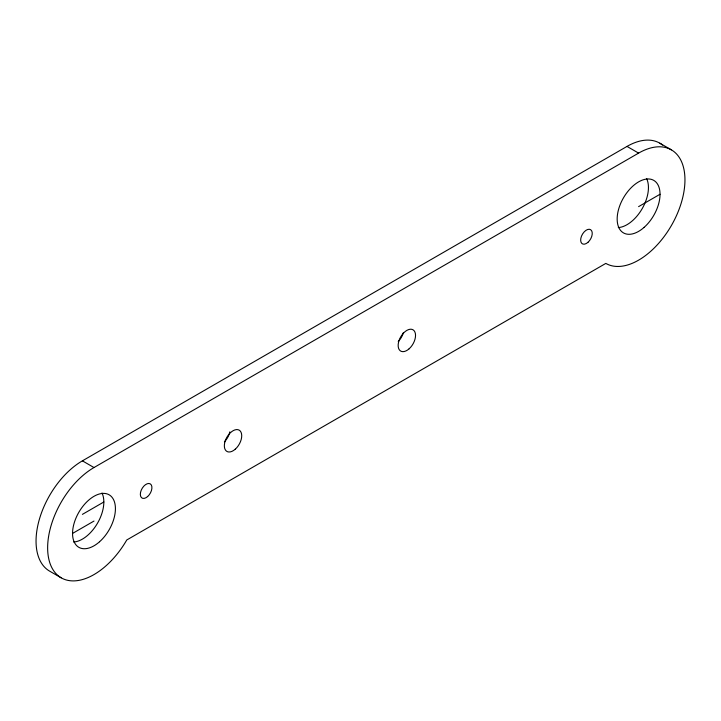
<?xml version="1.0" encoding="UTF-8"?>
<svg xmlns="http://www.w3.org/2000/svg" width="721" height="721" viewBox="0 0 721 721"><rect width="100%" height="100%" fill="white"/><g stroke="black" fill="none" stroke-linecap="round" stroke-linejoin="round"><path stroke-width="1.08" d="M61.213 577.827L49.623 571.14A65.548 37.843 -60 0 1 39.574 518.615A65.548 37.843 -60 0 1 82.401 460.845L627.009 146.417A65.548 37.843 -60 0 1 662.509 145.029M93.991 467.541L638.599 153.113A65.548 37.843 -60 0 1 681.426 202.385A65.548 37.843 -60 0 1 605.829 263.399L126.761 539.984A65.548 37.843 -60 0 1 51.164 566.264A65.548 37.843 -60 0 1 93.991 467.541L82.401 460.845M82.401 514.37L103.833 501.996M72.551 533.432L93.991 521.058M638.599 206.63L660.039 194.255M659.787 143.173L671.377 149.86M627.009 146.417L638.599 153.113M101.985 492.993A30.318 17.502 -60 0 1 97.56 523.122A30.318 17.502 -60 0 1 73.677 542.021M646.593 178.565A30.318 17.502 -60 0 1 642.168 208.693A30.318 17.502 -60 0 1 618.294 227.584M403.427 332.453A12.293 7.093 -60 0 1 398.235 341.457M229.846 431.843A12.293 7.093 -60 0 1 224.42 441.802M99.534 541.768A30.318 17.502 -60 0 0 109.141 494.804A30.318 17.502 -60 0 0 73.281 526.609A30.318 17.502 -60 0 0 99.534 541.768M644.15 227.34A30.318 17.502 -60 0 0 653.758 180.376A30.318 17.502 -60 0 0 617.897 212.181A30.318 17.502 -60 0 0 644.15 227.34M147.634 496.553A8.192 4.732 -60 0 0 150.229 483.863A8.192 4.732 -60 0 0 140.532 492.452A8.192 4.732 -60 0 0 147.634 496.553M587.957 242.328A8.192 4.732 -60 0 0 590.553 229.639A8.192 4.732 -60 0 0 580.856 238.236A8.192 4.732 -60 0 0 587.957 242.328M409.095 348.829A12.293 7.093 -60 0 0 412.998 329.785A12.293 7.093 -60 0 0 398.452 342.682A12.293 7.093 -60 0 0 409.095 348.829M235.289 449.174A12.293 7.093 -60 0 0 239.183 430.14A12.293 7.093 -60 0 0 224.646 443.027A12.293 7.093 -60 0 0 235.289 449.174"/></g></svg>
